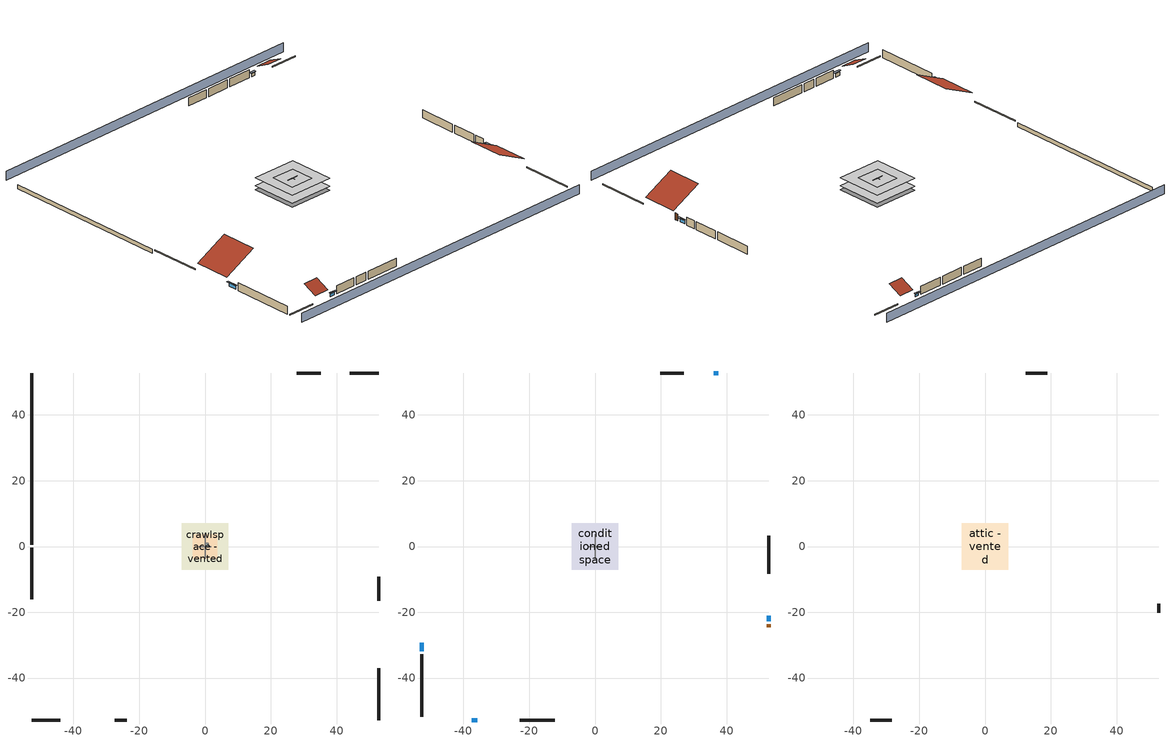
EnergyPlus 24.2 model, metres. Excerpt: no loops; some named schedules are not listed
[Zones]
central ac and furnace airloop ret air zone
 floor adiabatic (AdiabaticConst): 0,0 0,1 1,1 1,0 z0
 wall adiabatic (AdiabaticConst): 0,1 0,0 1,0 1,1 0,1 z0:1
 ceiling adiabatic (AdiabaticConst): 1,0 1,1 0,1 0,0 z1
crawlspace - vented
 floor foundation (Slab2 construction): -7.11,-7.11 -7.11,7.11 7.11,7.11 7.11,-7.11 z-0.91
 wall outside (RimJoist1 construction): -52.75,-0.39 -52.75,-16.06 z0.3:0.61
 wall outside (RimJoist2 construction): 52.75,52.75 44.06,52.75 z0.3:0.61
 wall outside (RimJoist3 construction): 52.75,-52.75 52.75,-37.08 z0.3:0.61
 wall outside (RimJoist4 construction): -52.75,-52.75 -44.06,-52.75 z0.3:0.61
 wall foundation (FoundationWall1 construction): -52.75,52.75 -52.75,0.54 z-0.91:0.3
garage
 floor foundation (Slab1 construction): -3.66,-3.66 -3.66,3.66 3.66,3.66 3.66,-3.66 z0
 wall outside (Wall1 construction): 35.23,52.75 27.92,52.75 z0.3:2.74
 wall outside (Wall12 construction): -27.49,-52.75 -23.83,-52.75 z0.3:2.74
 wall outside (Wall2 construction): 52.75,-16.46 52.75,-9.14 z0.3:2.74
 wall to conditioned space (Wall5 construction Reversed): 0,3.66 0,-3.66 z0.3:2.74
 wall to conditioned space (Wall6 construction Reversed): -1.83,0 1.83,0 z0.3:2.74
conditioned space
 floor to crawlspace - vented (Floor2 construction): -7.11,-7.11 -7.11,7.11 7.11,7.11 7.11,-7.11 z0.3
 wall outside (AdiabaticWallConstruction 1): 52.75,-24.59 52.75,-23.67 z0.3:2.34
 wall outside (AdiabaticWallConstruction): -52.75,-29.23 -52.75,-31.8 z0.3:1.46; 37.47,52.75 36.16,52.75 z0.3:1.16; 52.75,-22.75 52.75,-21.06 z0.3:1.43; -37.47,-52.75 -35.87,-52.75 z0.3:1.34
 wall outside (Wall3 construction): -52.75,-32.73 -52.75,-51.82 z0.3:2.74
 wall outside (Wall4 construction): 26.99,52.75 19.82,52.75 z0.3:2.74
 wall outside (Wall7 construction): 52.75,-8.21 52.75,3.24 z0.3:2.74
 wall outside (Wall8 construction): -22.9,-52.75 -12.3,-52.75 z0.3:2.74
 window (WindowConstruction): -52.75,-29.23 -52.75,-31.8 z0.3:1.46
 window (WindowConstruction 1): 37.47,52.75 36.16,52.75 z0.3:1.16
 window (WindowConstruction 2): 52.75,-22.75 52.75,-21.06 z0.3:1.43
 window (WindowConstruction 3): -37.47,-52.75 -35.87,-52.75 z0.3:1.34
 door (Door): 52.75,-24.59 52.75,-23.67 z0.3:2.34
attic - vented
 floor to garage (Floor1 construction): -3.66,-3.66 -3.66,3.66 3.66,3.66 3.66,-3.66 z2.74
 floor to conditioned space (Floor3 construction Reversed): -7.11,-7.11 -7.11,7.11 7.11,7.11 7.11,-7.11 z2.74
 wall outside (Wall10 construction): -34.94,-52.75 -28.42,-52.75 z0.3:2.74
 wall outside (Wall11 construction): 52.75,-20.13 52.75,-17.38 z0.3:2.74
 wall outside (Wall9 construction): 18.89,52.75 12.36,52.75 z0.3:2.74
 roof outside (Roof1 construction): -52.75,-28.31,2.74 -42.63,-28.31,7.81 -42.63,-16.99,7.81 -52.75,-16.99,2.74
 roof outside (Roof2 construction): 38.4,52.75,2.74 38.4,48.51,4.86 43.14,48.51,4.86 43.14,52.75,2.74
 roof outside (Roof3 construction): -38.4,-52.75,2.74 -38.4,-48.51,4.86 -43.14,-48.51,4.86 -43.14,-52.75,2.74
 roof outside (Roof4 construction): 52.75,-25.52,2.74 43.24,-25.52,7.5 43.24,-36.16,7.5 52.75,-36.16,2.74
shading: 52.75,57.32 -52.75,57.32 / -52.75,-57.32 52.75,-57.32 z0:2.74; -52.75,-32.11 -52.75,-28.93 -53.36,-28.93 -53.36,-32.11 z1.77; 35.86,52.75 37.77,52.75 37.77,53.36 35.86,53.36 z1.46; 52.75,-20.75 52.75,-23.05 53.36,-23.05 53.36,-20.75 z1.74; -35.57,-52.75 -37.77,-52.75 -37.77,-53.36 -35.57,-53.36 z1.65
[Building]
Building 1: Terrain=Suburbs
[Site:Location]
Portland Intl Arpt_OR: Latitude {deg}=45.59; Longitude {deg}=-122.6; Time Zone {hr}=-8; Elevation {m}=33; Keep Site Location Information=Yes
[Site:GroundTemperature:Shallow]
10.2558, 8.96328, 8.85977, 9.47314, 11.9355, 14.3863, 16.5111, 17.8571, 17.9714, 16.8767, 14.8061, 12.4304
[Site:WaterMainsTemperature]
Calculation Method=Schedule; Temperature Schedule=mains temperature schedule
[Material] Roughness=Rough; Thermal Absorptance=0.9
Name | Thickness {m} | Conductivity {W/m-K} | Density {kg/m3} | Specific Heat {J/kg-K} | Solar Absorptance | Visible Absorptance
ceiling loosefill ins | 0.254 | 0.0480833 | 16.02 | 1046.75 | 0.7 | 0.7
ceiling stud and cavity | 0.1397 | 1.39189 | 65.682 | 1177.47 | 0.7 | 0.7
ceiling stud and cavity 1 | 0.1397 | 0.104117 | 65.682 | 1177.47 | 0.7 | 0.7
concrete 4.0 in. | 0.1016 | 1.803125 | 2242.8 | 837.4 | 0.7 | 0.7
concrete 8.0 in. | 0.2032 | 1.803125 | 2242.8 | 837.4 | 0.7 | 0.7
door material | 0.04445 | 0.0612267 | 512.64 | 1214.23 | 0.7 | 0.7
floor covering | 0.0127 | 0.0433444 | 54.468 | 1339.84 | 0.6 | 0.6
floor stud and cavity | 0.1397 | 0.923637 | 92.3553 | 1139.71 | 0.7 | 0.7
furniture material conditioned space 1; furniture material garage 1 | 0.1524 | 0.115458 | 640.8 | 1214.23 | 0.6 | 0.6
gypsum board | 0.0127 | 0.160291 | 801 | 837.4 | 0.6 | 0.6
osb sheathing 0.5 in. | 0.0127 | 0.115458 | 512.64 | 1214.23 | 0.6 | 0.6
osb sheathing 0.5 in. 1; osb sheathing 0.5 in. 2; osb sheathing 0.5 in. 3 | 0.0127 | 0.115458 | 512.64 | 1214.23 | 0.7 | 0.7
osb sheathing 0.75 in. | 0.01905 | 0.115458 | 512.64 | 1214.23 | 0.7 | 0.7
rim joist stud and cavity | 0.0508 | 0.178688 | 50.32683 | 1063.81 | 0.6 | 0.6
roof rigid ins | 0.00281632 | 0.029427 | 32.04 | 1214.23 | 0.7 | 0.7
soil 0.5 in. | 0.0127 | 1.3848 | 1842.3 | 418.7 | 0.7 | 0.7
wall rigid ins | 0.512978 | 0.029427 | 32.04 | 1214.23 | 0.7 | 0.7
wall stud and cavity | 0.1397 | 0.727959 | 139.0536 | 1170.24 | 0.6 | 0.6
wall stud and cavity 1 | 0.1397 | 0.550994 | 139.0536 | 1170.24 | 0.7 | 0.7
wall stud and cavity 2 | 0.1397 | 0.335416 | 139.0536 | 1170.24 | 0.7 | 0.7
wall stud and cavity 3 | 0.0889 | 0.380278 | 52.3479 | 1209.89 | 0.7 | 0.7
wall stud and cavity 4 | 0.0889 | 0.391764 | 83.0341 | 1211.67 | 0.7 | 0.7
wood shingles or shakes | 0.00635 | 0.162714 | 1121.4 | 1465.45 | 0.85 | 0.85
wood siding | 0.0254 | 0.102417 | 544.68 | 1172.36 | 0.85 | 0.85
wood siding 1; wood siding 2 | 0.0254 | 0.102417 | 544.68 | 1172.36 | 0.7 | 0.7
[Material:NoMass]
Adiabatic: Roughness=Rough; Thermal Resistance {m2-K/W}=176.1; Thermal Absorptance=0.9; Solar Absorptance=0.7; Visible Absorptance=0.7
[WindowMaterial:SimpleGlazingSystem]
WindowMaterial: U-Factor {W/m2-K}=1.93052; Solar Heat Gain Coefficient=0.49
[Construction]
AdiabaticConst: Adiabatic
AdiabaticWallConstruction: wood siding 1, wall rigid ins, wall stud and cavity 3, gypsum board
AdiabaticWallConstruction 1: wood siding 2, wall rigid ins, wall stud and cavity 3, gypsum board
Door: door material
Floor1 construction: ceiling stud and cavity
Floor2 construction: floor stud and cavity, osb sheathing 0.75 in., floor covering
Floor3 construction Reversed: gypsum board, ceiling stud and cavity 1, ceiling loosefill ins
FoundationWall1 construction: concrete 8.0 in.
furniture construction conditioned space 1: furniture material conditioned space 1
furniture construction garage 1: furniture material garage 1
PartitionWallConstruction: gypsum board, wall stud and cavity 4, gypsum board
RimJoist1 construction; RimJoist2 construction; RimJoist3 construction; RimJoist4 construction: wood siding, rim joist stud and cavity
Roof1 construction; Roof2 construction; Roof3 construction; Roof4 construction: wood shingles or shakes, roof rigid ins, osb sheathing 0.5 in.
Slab1 construction: concrete 4.0 in.
Slab2 construction: soil 0.5 in.
Wall1 construction; Wall2 construction: wood siding, osb sheathing 0.5 in. 1, wall stud and cavity
Wall10 construction; Wall11 construction; Wall12 construction; Wall9 construction: wood siding, osb sheathing 0.5 in. 3, wall stud and cavity
Wall3 construction; Wall4 construction: wood siding, osb sheathing 0.5 in. 1, wall stud and cavity 1, gypsum board
Wall5 construction Reversed: gypsum board, wall stud and cavity 2, osb sheathing 0.5 in. 2
Wall6 construction Reversed: gypsum board, wall stud and cavity 2, osb sheathing 0.5 in. 3
Wall7 construction; Wall8 construction: wood siding, osb sheathing 0.5 in. 3, wall stud and cavity 1, gypsum board
WindowConstruction; WindowConstruction 1; WindowConstruction 2; WindowConstruction 3: WindowMaterial
[Zone] Multiplier=1
Name | Volume {m3} | Part of Total Floor Area
attic - vented | 305.205 | Yes
central ac and furnace airloop ret air zone | 1 | No
conditioned space | 493.619 | Yes
crawlspace - vented | 246.81 | Yes
garage | 130.484 | Yes
[Space]
Name | Zone | Volume {m3} | Space Type
attic - vented 1 | attic - vented | 305.205
central ac and furnace airloop ret air space | central ac and furnace airloop ret air zone |  | Plenum Space Type
conditioned space 1 | conditioned space | 493.619
crawlspace - vented 1 | crawlspace - vented | 246.81
garage 1 | garage | 130.484
[ZoneInfiltration:EffectiveLeakageArea] Schedule=Always On Discrete
Name | Zone or Space | Effective Air Leakage Area {cm2} | Stack Coefficient | Wind Coefficient
infil attic - vented 1 | attic - vented 1 | 8530.74 | 0.000248762 | 3.93465e-05
infil garage 1 | garage 1 | 543.674 | 0.000129147 | 4.64657e-05
[ZoneMixing] Schedule=Always On Continuous; Design Flow Rate Calculation Method=Flow/Zone; Design Flow Rate {m3/s}=0
Name | Zone or Space | Source Zone or Space
whole house fan mix | attic - vented | conditioned space
central ac and furnace airloop_0 ZoneMixDZToCond mix | conditioned space | crawlspace - vented
central ac and furnace airloop_0 ZoneMixCondToDZ mix | crawlspace - vented | conditioned space
[SpaceList]
Plenum Space Type: central ac and furnace airloop ret air space
[OtherEquipment] Design Level Calculation Method=EquipmentLevel
Name | Fuel Type | Zone or ZoneList or Space or SpaceList | Schedule | Design Level {W} | Fraction Latent | Fraction Radiant | Fraction Lost
central ac and furnace airloop_0 RetCondToRP; central ac and furnace airloop_0 RetSensLkToRP | None | central ac and furnace airloop ret air space | Always On Discrete | 0 | 0 | 0 | 0
central ac and furnace airloop_0 RetLatLkToRP | None | central ac and furnace airloop ret air space | Always On Discrete | 0 | 1 | 0 | 0
central ac and furnace airloop_0 SupCondToLv; central ac and furnace airloop_0 SupSensLkToCond; mech vent house fan sensible load | None | conditioned space 1 | Always On Discrete | 0 | 0 | 0 | 0
central ac and furnace airloop_0 SupLatLkToCond; mech vent house fan latent load | None | conditioned space 1 | Always On Discrete | 0 | 1 | 0 | 0
clothes dryer 1 | Electricity | conditioned space 1 | clothes_dryer | 0 | 0.015 | 0.081 | 0.85
cooking range 1 | NaturalGas | conditioned space 1 | cooking_range | 4872.08 | 0.16 | 0.384 | 0.2
general water use latent | None | conditioned space 1 | general water use schedule | 44.1266 | 1 | 0 | 0
general water use sensible | None | conditioned space 1 | general water use schedule | -43.4886 | 0 | 0.6 | 0
central ac and furnace airloop_0 RetCondToDZ; central ac and furnace airloop_0 SupCondToDZ; central ac and furnace airloop_0 SupSensLkToDZ | None | crawlspace - vented 1 | Always On Discrete | 0 | 0 | 0 | 0
central ac and furnace airloop_0 SupLatLkToDZ | None | crawlspace - vented 1 | Always On Discrete | 0 | 1 | 0 | 0
water heater energy adjustment1 | Electricity | garage 1 | Always On Discrete | 0.01 | 0 | 0 | 1
water heater lat | None | garage 1 | Always On Discrete | 0 | 1 | 0 | 0
water heater sens | None | garage 1 | Always On Discrete | 0 | 0 | 0 | 0
[SurfaceProperty:IncidentSolarMultiplier] Incident Solar Multiplier=1; Incident Solar Multiplier Schedule=trans schedule winter=0.85 summer=0.7
Window1; Window2; Window3; Window4
[InternalMass]
Name | Construction | Zone or ZoneList | Space or SpaceList | Surface Area {m2}
furniture mass conditioned space 1 | furniture construction conditioned space 1 | conditioned space | conditioned space 1 | 80.97429
partition wall mass | PartitionWallConstruction | conditioned space | conditioned space 1 | 202.436
furniture mass garage 1 | furniture construction garage 1 | garage | garage 1 | 5.35122
[Lights] Design Level Calculation Method=LightingLevel; Return Air Fraction=0; Fraction Radiant=0.6; Fraction Visible=0.2; Fraction Replaceable=1
Name | Zone or ZoneList or Space or SpaceList | Schedule | Lighting Level {W}
interior lighting | conditioned space 1 | lighting_interior | 306.375
garage lighting | garage 1 | lighting_garage | 8.86063
[People]
occupants: Zone or ZoneList or Space or SpaceList=conditioned space 1; Number of People Schedule=occupants; Number of People Calculation Method=People; Number of People=2; Fraction Radiant=0.314171; Sensible Heat Fraction=0.56303; Activity Level Schedule=occupants activity schedule; Carbon Dioxide Generation Rate {m3/s-W}=0; Enable ASHRAE 55 Comfort Warnings=No; Mean Radiant Temperature Calculation Type=EnclosureAveraged
[ElectricEquipment] Design Level Calculation Method=EquipmentLevel
Name | Zone or ZoneList or Space or SpaceList | Schedule | Design Level {W} | Fraction Latent | Fraction Radiant | Fraction Lost
clothes dryer | conditioned space 1 | clothes_dryer | 5789.91 | 0.015 | 0.081 | 0.85
clothes washer | conditioned space 1 | clothes_washer | 372.772 | 0.03 | 0.162 | 0.7
cooking range | conditioned space 1 | cooking_range | 166.242 | 0.16 | 0.384 | 0.2
dishwasher | conditioned space 1 | dishwasher | 1887.36 | 0.3 | 0.18 | 0.4
fridge | conditioned space 1 | fridge schedule | 45.9075 | 0 | 0.6 | 0
mech vent bath fan 0 | conditioned space 1 | mech vent bath fan 0 schedule | 30 | 0 | 0 | 1
mech vent house fan | conditioned space 1 | mech vent house fan schedule | 0 | 0 | 0 | 1
mech vent house fan cfis | conditioned space 1 | mech vent house fan cfis schedule | 0 | 0 | 0 | 0
mech vent range fan 0 | conditioned space 1 | mech vent range fan 0 schedule | 30 | 0 | 0 | 1
misc plug loads | conditioned space 1 | plug_loads_other | 699.227 | 0.021 | 0.558 | 0.049
misc tv | conditioned space 1 | plug_loads_tv | 839.829 | 0 | 0.6 | 0
whole house fan | conditioned space 1 | Always On Discrete | 0 | 0 | 0 | 1
freezer | garage 1 | freezer schedule | 194.914 | 0 | 0.6 | 0
[ZoneInfiltration:DesignFlowRate] Schedule=Always On Discrete
Name | Zone or ZoneList or Space or SpaceList | Design Flow Rate Calculation Method | Design Flow Rate {m3/s} | Air Changes per Hour {1/hr} | Constant Term Coefficient | Temperature Term Coefficient | Velocity Term Coefficient | Velocity Squared Term Coefficient
infil flow; natural vent flow; whole house fan flow | conditioned space 1 | Flow/Zone | 0
crawlspace_vented 1 duct leakage imbalance infil flow | crawlspace - vented 1 | Flow/Zone | 0
infil crawlspace - vented 1 | crawlspace - vented 1 | AirChanges/Hour |  | 2.6013 | 1 | 0 | 0 | 0
[SurfaceProperty:ExposedFoundationPerimeter] Exposed Perimeter Calculation Method=TotalExposedPerimeter
Name | Total Exposed Perimeter {m}
Slab2 | 52.21224
Slab1 | 18.288
[AvailabilityManager:Scheduled]
central ac and furnace airloop Availability Manager: Schedule=Always On Discrete
[AirLoopHVAC:ReturnPlenum]
Air Loop HVAC Return Plenum 1: Zone=central ac and furnace airloop ret air zone
[WaterUse:Equipment]
dishwasher: Peak Flow Rate {m3/s}=8.14412e-06; Flow Rate Fraction Schedule=hot_water_dishwasher
[Foundation:Kiva] Wall Depth Below Slab {m}=0.2032
Name | Initial Indoor Air Temperature {C} | Wall Height Above Grade {m}
Foundation Kiva 1 | 13.4258 | 0.1016
Foundation Kiva 2 | 7.91658 | 0.3048
[Foundation:Kiva:Settings]
Soil Conductivity {W/m-K}=1.3848; Soil Density {kg/m3}=1842.3; Soil Specific Heat {J/kg-K}=418.7; Ground Solar Absorptivity=0.9; Ground Thermal Absorptivity=0.9; Ground Surface Roughness {m}=0.03; Far-Field Width {m}=40; Deep-Ground Boundary Condition=ZeroFlux; Deep-Ground Depth {m}=40; Minimum Cell Dimension {m}=0.2; Maximum Cell Growth Coefficient=3; Simulation Timestep=Timestep
[Exterior:Lights]
exterior lighting: Schedule=exterior lighting schedule; Design Level {W}=8.01452
[EnergyManagementSystem:GlobalVariable]
central_ac_and_furnace_airloop_0_DuctImbalLkExhFanEquivCond
central_ac_and_furnace_airloop_0_DuctImbalLkExhFanEquivDZ
central_ac_and_furnace_airloop_0_DuctImbalLkSupFanEquivCond
central_ac_and_furnace_airloop_0_DuctImbalLkSupFanEquivDZ
central_ac_and_furnace_airloop_0_DZ_T
central_ac_and_furnace_airloop_0_DZ_W
central_ac_and_furnace_airloop_0_RetCondToDZ
central_ac_and_furnace_airloop_0_RetCondToRP
central_ac_and_furnace_airloop_0_RetLatLkToRP
central_ac_and_furnace_airloop_0_RetSensLkToRP
central_ac_and_furnace_airloop_0_SupCondToDZ
central_ac_and_furnace_airloop_0_SupCondToLv
central_ac_and_furnace_airloop_0_SupLatLkToCond
central_ac_and_furnace_airloop_0_SupLatLkToDZ
central_ac_and_furnace_airloop_0_SupSensLkToCond
central_ac_and_furnace_airloop_0_SupSensLkToDZ
central_ac_and_furnace_airloop_0_ZoneMixCondToDZ
central_ac_and_furnace_airloop_0_ZoneMixDZToCond
central_ac_and_furnace_airloop_AH_MFR
central_ac_and_furnace_airloop_AH_Tout
central_ac_and_furnace_airloop_AH_VFR
central_ac_and_furnace_airloop_AH_Wout
central_ac_and_furnace_airloop_Fan_RTF
central_ac_and_furnace_airloop_RA_T
central_ac_and_furnace_airloop_Ra_W
infil_program_Qfan
infil_program_Qinf
natural_vent_program_Qnv
natural_vent_program_Qwhf
[EnergyManagementSystem:Sensor]
Name | Output:Variable or Output:Meter Index Key | Output:Variable or Output:Meter
airflow_gain | infil flow | Infiltration Sensible Heat Gain Energy
airflow_gain_1 | natural vent flow | Infiltration Sensible Heat Gain Energy
airflow_gain_2 | whole house fan flow | Infiltration Sensible Heat Gain Energy
airflow_loss | infil flow | Infiltration Sensible Heat Loss Energy
airflow_loss_1 | natural vent flow | Infiltration Sensible Heat Loss Energy
airflow_loss_2 | whole house fan flow | Infiltration Sensible Heat Loss Energy
central_ac_and_furnace_airloop_0_DZ_T_s | crawlspace - vented | Zone Air Temperature
central_ac_and_furnace_airloop_0_DZ_W_s | crawlspace - vented | Zone Mean Air Humidity Ratio
central_ac_and_furnace_airloop_AH_MFR_s | Node 7 | System Node Mass Flow Rate
central_ac_and_furnace_airloop_AH_Tout_s | Node 7 | System Node Temperature
central_ac_and_furnace_airloop_AH_VFR_s | Node 7 | System Node Current Density Volume Flow Rate
central_ac_and_furnace_airloop_AH_Wout_s | Node 7 | System Node Humidity Ratio
central_ac_and_furnace_airloop_RA_T_s | Node 10 | System Node Temperature
central_ac_and_furnace_airloop_Ra_W_s | Node 10 | System Node Humidity Ratio
clg_load_cond |  | Cooling:EnergyTransfer:Zone:CONDITIONED SPACE
clg_load_duct |  | Cooling:EnergyTransfer:Zone:CENTRAL AC AND FURNACE AIRLOOP RET AIR ZONE
clg_sp_s; clg_sp_s_1 | cooling setpoint | Schedule Value
clothes_dryer_exhaust_0_sch_s | clothes_dryer | Schedule Value
cool_season | cooling season schedule | Schedule Value
ducts_conv | central ac and furnace airloop_0 RetCondToRP | Other Equipment Convective Heating Energy
ducts_conv_1 | central ac and furnace airloop_0 RetLatLkToRP | Other Equipment Convective Heating Energy
ducts_conv_2 | central ac and furnace airloop_0 RetSensLkToRP | Other Equipment Convective Heating Energy
ducts_conv_3 | central ac and furnace airloop_0 SupCondToLv | Other Equipment Convective Heating Energy
ducts_conv_4 | central ac and furnace airloop_0 SupLatLkToCond | Other Equipment Convective Heating Energy
ducts_conv_5 | central ac and furnace airloop_0 SupSensLkToCond | Other Equipment Convective Heating Energy
ducts_rad | central ac and furnace airloop_0 RetCondToRP | Other Equipment Radiant Heating Energy
ducts_rad_1 | central ac and furnace airloop_0 RetLatLkToRP | Other Equipment Radiant Heating Energy
ducts_rad_2 | central ac and furnace airloop_0 RetSensLkToRP | Other Equipment Radiant Heating Energy
ducts_rad_3 | central ac and furnace airloop_0 SupCondToLv | Other Equipment Radiant Heating Energy
ducts_rad_4 | central ac and furnace airloop_0 SupLatLkToCond | Other Equipment Radiant Heating Energy
ducts_rad_5 | central ac and furnace airloop_0 SupSensLkToCond | Other Equipment Radiant Heating Energy
htg_load_cond |  | Heating:EnergyTransfer:Zone:CONDITIONED SPACE
htg_load_duct |  | Heating:EnergyTransfer:Zone:CENTRAL AC AND FURNACE AIRLOOP RET AIR ZONE
htg_sp_s; htg_sp_s_1 | heating setpoint | Schedule Value
ig_ee_conv | clothes dryer | Electric Equipment Convective Heating Energy
ig_ee_conv_2 | cooking range | Electric Equipment Convective Heating Energy
ig_ee_conv_3 | dishwasher | Electric Equipment Convective Heating Energy
ig_ee_conv_4 | fridge | Electric Equipment Convective Heating Energy
ig_ee_conv_5 | misc plug loads | Electric Equipment Convective Heating Energy
ig_ee_conv_6 | misc tv | Electric Equipment Convective Heating Energy
ig_ee_conv_7 | whole house fan | Electric Equipment Convective Heating Energy
ig_ee_rad | clothes dryer | Electric Equipment Radiant Heating Energy
ig_ee_rad_2 | cooking range | Electric Equipment Radiant Heating Energy
ig_ee_rad_3 | dishwasher | Electric Equipment Radiant Heating Energy
ig_ee_rad_4 | fridge | Electric Equipment Radiant Heating Energy
ig_ee_rad_5 | misc plug loads | Electric Equipment Radiant Heating Energy
ig_ee_rad_6 | misc tv | Electric Equipment Radiant Heating Energy
ig_ee_rad_7 | whole house fan | Electric Equipment Radiant Heating Energy
ig_lgt_conv | interior lighting | Lights Convective Heating Energy
ig_lgt_rad | interior lighting | Lights Radiant Heating Energy
ig_lgt_vis | interior lighting | Lights Visible Radiation Heating Energy
ig_oe_conv | clothes dryer 1 | Other Equipment Convective Heating Energy
ig_oe_conv_1 | cooking range 1 | Other Equipment Convective Heating Energy
ig_oe_conv_2 | general water use latent | Other Equipment Convective Heating Energy
ig_oe_conv_3 | general water use sensible | Other Equipment Convective Heating Energy
ig_oe_rad | clothes dryer 1 | Other Equipment Radiant Heating Energy
ig_oe_rad_1 | cooking range 1 | Other Equipment Radiant Heating Energy
ig_oe_rad_2 | general water use latent | Other Equipment Radiant Heating Energy
ig_oe_rad_3 | general water use sensible | Other Equipment Radiant Heating Energy
ig_ppl_conv | occupants | People Convective Heating Energy
ig_ppl_rad | occupants | People Radiant Heating Energy
im_conv | furniture mass conditioned space 1 | Surface Inside Face Convection Heat Gain Energy
im_conv_1 | partition wall mass | Surface Inside Face Convection Heat Gain Energy
im_ig | furniture mass conditioned space 1 | Surface Inside Face Internal Gains Radiation Heat Gain Energy
im_ig_1 | partition wall mass | Surface Inside Face Internal Gains Radiation Heat Gain Energy
im_lgt | furniture mass conditioned space 1 | Surface Inside Face Lights Radiation Heat Gain Energy
im_lgt_1 | partition wall mass | Surface Inside Face Lights Radiation Heat Gain Energy
im_sol | furniture mass conditioned space 1 | Surface Inside Face Solar Radiation Heat Gain Energy
im_sol_1 | partition wall mass | Surface Inside Face Solar Radiation Heat Gain Energy
im_surf | furniture mass conditioned space 1 | Surface Inside Face Net Surface Thermal Radiation Heat Gain Energy
im_surf_1 | partition wall mass | Surface Inside Face Net Surface Thermal Radiation Heat Gain Energy
mech_vent_bath_fan_0_sch_s | mech vent bath fan 0 schedule | Schedule Value
mech_vent_range_fan_0_sch_s | mech vent range fan 0 schedule | Schedule Value
mv_conv | mech vent bath fan 0 | Electric Equipment Convective Heating Energy
mv_conv_1 | mech vent house fan | Electric Equipment Convective Heating Energy
mv_conv_2 | mech vent house fan cfis | Electric Equipment Convective Heating Energy
mv_conv_3 | mech vent range fan 0 | Electric Equipment Convective Heating Energy
mv_conv_4 | mech vent house fan latent load | Other Equipment Convective Heating Energy
mv_conv_5 | mech vent house fan sensible load | Other Equipment Convective Heating Energy
mv_rad | mech vent bath fan 0 | Electric Equipment Radiant Heating Energy
mv_rad_1 | mech vent house fan | Electric Equipment Radiant Heating Energy
mv_rad_2 | mech vent house fan cfis | Electric Equipment Radiant Heating Energy
